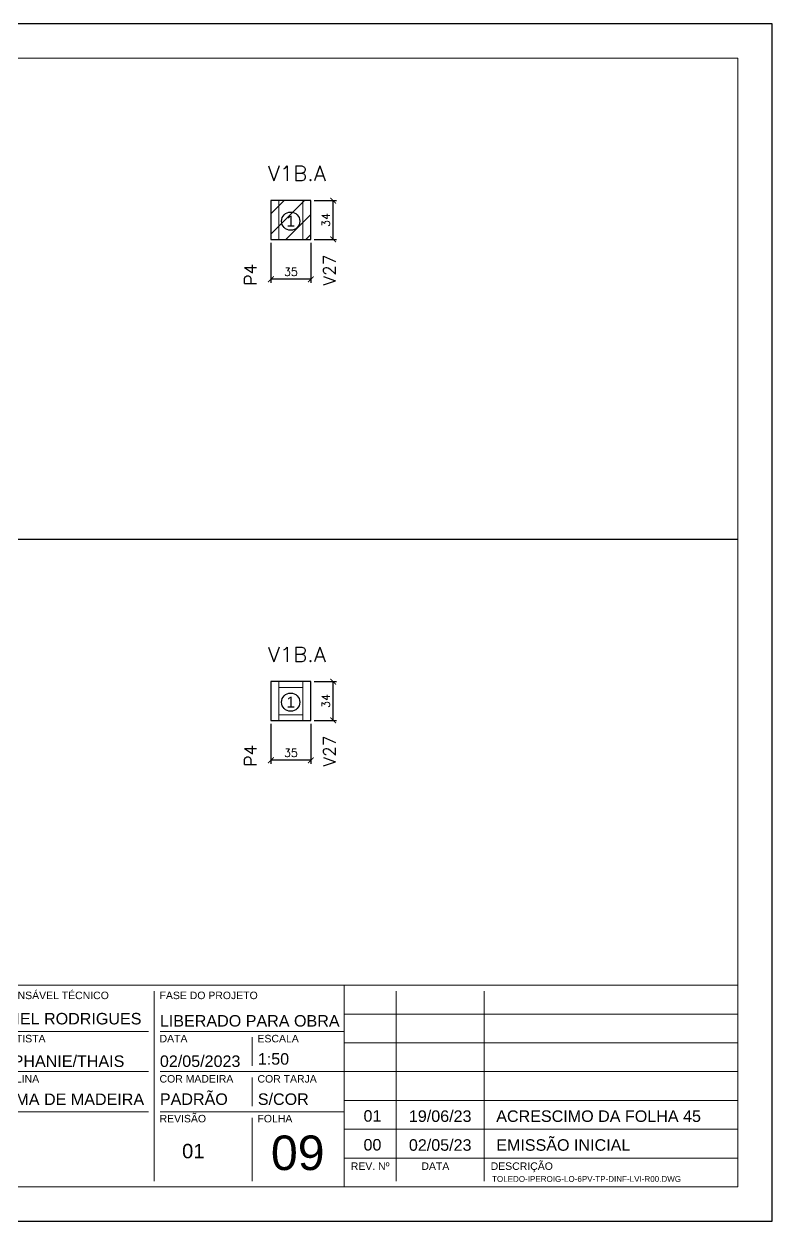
# Model space of a CAD drawing. Extents: x -23436 to 4767, y -4638 to 9755.
# Drawn here: x -18263 to -17606, y 6382 to 7432 of the extents above; entities that cross this region are included whole.
import ezdxf
from ezdxf.enums import TextEntityAlignment as Align

# ---------------------------------------------------------------- set-up
doc = ezdxf.new("R2010")
doc.units = 0
doc.header["$PDMODE"] = 2
doc.header["$PDSIZE"] = 10
doc.layers.get('0').update_dxf_attribs({"lineweight": 13})
doc.layers.get('Defpoints').update_dxf_attribs({"lineweight": 13})
for name, color, linetype in [('Cota', 4, 'Continuous'), ('MB Logo', 255, 'Continuous'), ('Painéis', 200, 'Continuous'), ('Reaproveitamento', 251, 'Continuous'), ('Romaneio', 10, 'Continuous')]:
    doc.layers.add(name, color=color, linetype=linetype)
for name, color, linetype, lineweight in [('FOLHA MB', 7, 'Continuous', 13), ('N° Folha', 5, 'Continuous', 13), ('Sarr 2.2x7', 40, 'Continuous', 9), ('Texto Seção', 7, 'Continuous', 15)]:
    doc.layers.add(name, color=color, linetype=linetype, lineweight=lineweight)
doc.layers.add('Laje_Perimetro', color=7, linetype='Continuous', plot=False)
doc.styles.add('ARIAL', font='arial.ttf', dxfattribs={"oblique": 15, "height": 25})
doc.styles.add('MB_C01', font='arial.ttf', dxfattribs={"height": 1.3})
doc.styles.add('MB_C02', font='arial.ttf', dxfattribs={"height": 2})
doc.styles.add('MB_C03', font='arial.ttf', dxfattribs={"height": 2.5})
doc.styles.add('MB_C04', font='arial.ttf', dxfattribs={"height": 6})
doc.styles.add('MtXpl_Lucida_Sans_Un', font='l_10646.ttf')
doc.styles.add('REGUA-120', font='ROMANS.shx', dxfattribs={"height": 15})
doc.styles.add('ROMANS', font='romans.shx')
doc.dimstyles.new('Cota Paínel', dxfattribs={"dimtxt": 7, "dimasz": 5, "dimexe": 3, "dimexo": 3, "dimgap": 3, "dimtad": 1, "dimdec": 1, "dimzin": 12, "dimdsep": 46, "dimtxsty": 'ROMANS', "dimblk": 'ARCHTICK', "dimcen": 0, "dimclrd": 4, "dimclre": 4, "dimclrt": 1, "dimadec": 1, "dimazin": 3, "dimtfac": 1, "dimtdec": 1, "dimtmove": 0, "dimatfit": 3, "dimldrblk": 'OBLIQUE', "dimfxl": 1, "dimtolj": 1, "dimtzin": 12, "dimarcsym": 0})

# ---------------------------------------------------------------- blocks, each defined once
blk = doc.blocks.new('MB-NOVO')
at = {"layer": 'MB Logo', "linetype": 'Continuous'}
h = blk.add_hatch(color=256, dxfattribs=at)
h.dxf.hatch_style = 1
h.set_gradient(color1=(242, 132, 69), color2=(247, 180, 141), rotation=90, tint=1)
h.paths.add_polyline_path([(-18529.6, 10980.8), (-18475.7, 10980.8, 0.706757), (-18468.7, 11008, 0.681802), (-18476.7, 11034.9), (-18529.4, 11034.9, 0.243712), (-18530.2, 11034.5), (-18551.7, 11003.9), (-18573.3, 11034.5, 0.243712), (-18574.1, 11034.9), (-18586.5, 11034.9), (-18586.5, 10980.8), (-18573.9, 10980.8), (-18573.9, 11012.9), (-18551.7, 10981.5), (-18529.6, 11012.9)])
h.paths.add_polyline_path([(-18516.8, 11014.1), (-18516.8, 11022), (-18477.8, 11022, -0.414214), (-18475.8, 11020), (-18475.8, 11016.1, -0.414214), (-18477.8, 11014.1)], flags=16)
h.paths.add_polyline_path([(-18516.8, 11001.4), (-18476.8, 11001.4, -0.414214), (-18474.8, 10999.4), (-18474.8, 10995.5, -0.414214), (-18476.8, 10993.5), (-18516.8, 10993.5)], flags=16)
at = {"layer": 'MB Logo', "true_color": 0x262626}
h = blk.add_hatch(color=250, dxfattribs=at)
h.dxf.hatch_style = 1
h.paths.add_polyline_path([(-18537.3, 11033.3, 0.60809), (-18538.1, 11034.9), (-18565.3, 11034.9, 0.60809), (-18566.1, 11033.3), (-18552.5, 11014, 0.518202), (-18550.9, 11014)])
h = blk.add_hatch(color=250, dxfattribs=at)
h.dxf.hatch_style = 1
h.paths.add_polyline_path([(-18456.2, 11011.3), (-18456.2, 11024.6), (-18434.2, 11024.6), (-18434.2, 11034.9), (-18476.7, 11034.9, -0.681802), (-18468.7, 11008, -0.706757), (-18475.7, 10980.8), (-18456.2, 10980.8), (-18456.2, 11001.4), (-18437.8, 11001.4), (-18437.8, 11011.3)])
h = blk.add_hatch(color=250, dxfattribs=at)
h.dxf.hatch_style = 1
h.paths.add_polyline_path([(-18435.9, 11007.9, 1), (-18381.9, 11007.9, 1)])
edge = h.paths.add_edge_path(flags=16)
edge.add_ellipse((-18409, 11007.7), major_axis=(0, 16.8), ratio=0.916255, start_angle=0, end_angle=360)
h = blk.add_hatch(color=250, dxfattribs=at)
h.dxf.hatch_style = 1
h.paths.add_polyline_path([(-18357, 11034.9), (-18380.2, 11034.9), (-18380.2, 10980.8), (-18367.6, 10980.8), (-18367.6, 11000.7), (-18363.4, 11000.7, -0.195765), (-18360.9, 10998.9), (-18351.8, 10983.2, 0.261385), (-18347.5, 10980.8), (-18336.4, 10980.8), (-18347.5, 10999, 0.082429), (-18349.6, 11001.5), (-18351.9, 11003.4, 0.81838)])
h.paths.add_polyline_path([(-18360.8, 11009), (-18367.6, 11009), (-18367.6, 11025), (-18360.8, 11025, -0.92578)], flags=16)
h = blk.add_hatch(color=250, dxfattribs=at)
h.dxf.hatch_style = 1
h.paths.add_polyline_path([(-18286.6, 11015.9), (-18286.6, 10980.8), (-18275.8, 10980.8), (-18275.8, 11034.9), (-18286.6, 11034.9, 0.216647), (-18289.4, 11032.4), (-18305.5, 10999.8), (-18321.6, 11032.7, 0.199908), (-18324.3, 11034.9), (-18335.2, 11034.9), (-18335.2, 10980.8), (-18324.3, 10980.8), (-18324.3, 11015.9), (-18310.4, 10989.3, 0.279644), (-18306, 10986.6, 0.340986), (-18300.5, 10989.3)])
h = blk.add_hatch(color=250, dxfattribs=at)
h.dxf.hatch_style = 1
h.paths.add_polyline_path([(-18274.4, 10980.8), (-18265, 10980.8, 0.322517), (-18260.2, 10984.3), (-18257.3, 10993), (-18237.2, 10993), (-18234.3, 10984.3, 0.322517), (-18229.5, 10980.8), (-18220.3, 10980.8), (-18241.2, 11034.9), (-18253.4, 11034.9)])
h.paths.add_polyline_path([(-18254.4, 11001.6), (-18247.3, 11023), (-18240.1, 11001.6)], flags=16)
h = blk.add_hatch(color=250, dxfattribs=at)
h.dxf.hatch_style = 1
h.paths.add_polyline_path([(-18206, 11024, -0.247671), (-18196.9, 11024.3), (-18193.5, 11022.5, 0.40799), (-18188.2, 11024.1), (-18185.4, 11029.1, 0.392837), (-18216.2, 11028.7, 0.467779), (-18213.3, 11006.3, 0.077523), (-18201.2, 11002.1, -0.214206), (-18196.1, 10997.9, -0.284295), (-18198.2, 10991.4, -0.26924), (-18208.8, 10991.6), (-18212.2, 10993.6, 0.407727), (-18219, 10992.1), (-18221.8, 10987.7, 0.296878), (-18193.2, 10983.1, 0.272251), (-18184.9, 10995.3), (-18184.6, 10997.9, 0.348906), (-18193.7, 11011.2), (-18200.4, 11013.5, -0.045018), (-18205.8, 11015.7, -0.618284)])
at = {"layer": 'MB Logo', "linetype": 'Continuous'}
blk.add_line((-18586.5, 10945.9), (-18184.8, 10945.9), dxfattribs=at)
at = {"layer": 'MB Logo', "color": 23, "linetype": 'Continuous', "true_color": 0xf28445}
for points in [[(-18573.3, 11034.5, 0.243712), (-18574.1, 11034.9), (-18586.5, 11034.9), (-18586.5, 10980.8), (-18573.9, 10980.8), (-18573.9, 11012.9), (-18551.7, 10981.5), (-18529.6, 11012.9), (-18529.6, 10980.8), (-18475.7, 10980.8, 0.706757), (-18468.7, 11008, 0.681802), (-18476.7, 11034.9), (-18529.4, 11034.9, 0.243712), (-18530.2, 11034.5), (-18551.7, 11003.9)], [(-18516.8, 11022), (-18477.8, 11022, -0.414214), (-18475.8, 11020), (-18475.8, 11016.1, -0.414214), (-18477.8, 11014.1), (-18516.8, 11014.1)], [(-18516.8, 11001.4), (-18476.8, 11001.4, -0.414214), (-18474.8, 10999.4), (-18474.8, 10995.5, -0.414214), (-18476.8, 10993.5), (-18516.8, 10993.5)]]:
    blk.add_lwpolyline(points, format="xyb", close=True, dxfattribs=at)
at = {"layer": 'MB Logo', "color": 250, "true_color": 0x262626}
for points in [[(-18537.3, 11033.3, 0.60809), (-18538.1, 11034.9), (-18565.3, 11034.9, 0.60809), (-18566.1, 11033.3), (-18552.5, 11014, 0.518202), (-18550.9, 11014)], [(-18437.8, 11011.3), (-18456.2, 11011.3), (-18456.2, 11024.6), (-18434.2, 11024.6), (-18434.2, 11034.9), (-18476.7, 11034.9, -0.681802), (-18468.7, 11008, -0.706757), (-18475.7, 10980.8), (-18456.2, 10980.8), (-18456.2, 11001.4), (-18437.8, 11001.4)], [(-18347.5, 10980.8), (-18336.4, 10980.8), (-18347.5, 10999, 0.082429), (-18349.6, 11001.5), (-18351.9, 11003.4, 0.81838), (-18357, 11034.9), (-18380.2, 11034.9), (-18380.2, 10980.8), (-18367.6, 10980.8), (-18367.6, 11000.7), (-18363.4, 11000.7, -0.209789), (-18360.8, 10998.7), (-18351.8, 10983.2, 0.261385)], [(-18286.6, 11015.9), (-18286.6, 10980.8), (-18275.8, 10980.8), (-18275.8, 11034.9), (-18286.6, 11034.9, 0.216647), (-18289.4, 11032.4), (-18305.5, 10999.8), (-18321.5, 11032.4, 0.216647), (-18324.3, 11034.9), (-18335.2, 11034.9), (-18335.2, 10980.8), (-18324.3, 10980.8), (-18324.3, 11015.9), (-18310.4, 10989.3, 0.279644), (-18306, 10986.6), (-18304.9, 10986.6, 0.279644), (-18300.5, 10989.3)], [(-18265, 10980.8, 0.322517), (-18260.2, 10984.3), (-18257.3, 10993), (-18237.2, 10993), (-18234.3, 10984.3, 0.322517), (-18229.5, 10980.8), (-18220.3, 10980.8), (-18241.2, 11034.9), (-18253.4, 11034.9), (-18274.4, 10980.8)], [(-18206.2, 11015.9, -0.549626), (-18206.4, 11023.8, -0.258723), (-18196.9, 11024.3), (-18193.5, 11022.5, 0.40799), (-18188.2, 11024.1), (-18185.4, 11029.1, 0.392837), (-18216.2, 11028.7, 0.467779), (-18213.3, 11006.3, 0.077523), (-18201.2, 11002.1, -0.203897), (-18196.3, 10998.2), (-18196.1, 10997.8, -0.267611), (-18198, 10991.6), (-18198.5, 10991.3, -0.261145), (-18208.8, 10991.6), (-18212.2, 10993.6, 0.407727), (-18219, 10992.1), (-18221.8, 10987.7, 0.296878), (-18193.2, 10983.1, 0.265963), (-18184.9, 10994.9), (-18184.7, 10997.6, 0.340466), (-18193.1, 11011), (-18200.4, 11013.5, -0.049298)], [(-18367.6, 11009), (-18360.8, 11009, 0.92578), (-18360.8, 11025), (-18367.6, 11025)]]:
    blk.add_lwpolyline(points, format="xyb", close=True, dxfattribs=at)
blk.add_lwpolyline([(-18247.3, 11023), (-18254.4, 11001.6), (-18240.1, 11001.6)], close=True, dxfattribs=at)
at = {"layer": 'MB Logo', "color": 250, "true_color": 0x262626, "style": 'MtXpl_Lucida_Sans_Un'}
for s, height, p in [('F', 8.12, (-18586.8, 10959.8)), ('O', 8.12, (-18567.5, 10959.8)), ('R', 8.12, (-18545.6, 10959.8)), ('M', 8.12, (-18525.4, 10959.8)), ('A', 8.12, (-18502.5, 10959.8)), ('S', 8.12, (-18481.9, 10959.8)), ('P', 8.12, (-18447.3, 10959.8)), ('R', 8.12, (-18427.8, 10959.8)), ('É', 8.12, (-18407.5, 10959.8)), ('-', 8.12, (-18389.6, 10959.8)), ('F', 8.12, (-18371.4, 10959.8)), ('A', 8.12, (-18353.3, 10959.8)), ('B', 8.12, (-18332.1, 10959.8)), ('R', 8.12, (-18312.2, 10959.8)), ('I', 8.12, (-18292.7, 10959.8)), ('C', 8.12, (-18276.6, 10959.8)), ('A', 8.12, (-18256.3, 10959.8)), ('D', 8.12, (-18235.5, 10959.8)), ('A', 8.12, (-18214.6, 10959.8)), ('S', 8.12, (-18193.6, 10959.8)), ('DIREITOS AUTORAIS PROTEGIDOS PELA LEI Nº 9610/98', 8.122, (-18540.4, 10887.8))]:
    blk.add_text(s, height=height, dxfattribs=at).set_placement(p)
at = {"layer": 'MB Logo', "style": 'MtXpl_Lucida_Sans_Un'}
for s, p in [('Rua José Santa Rosa, 1300 - Jd Nova Limeira - Limeira / SP', (-18549.2, 10917.8)), ('(19) 3440-2240 - email:projetos@mbformas.com.br - www.mbformas.com.br', (-18601.5, 10902.8))]:
    blk.add_text(s, height=8.122, dxfattribs=at).set_placement(p)
blk = doc.blocks.new('A$C169d8357')
at = {"layer": 'FOLHA MB', "color": 1}
for p, q in [((1109.8, 356.7), (70, 356.7)), ((445.6, 351.7), (445.6, 185)), ((786.6, 351.7), (786.6, 250.7)), ((943.1, 351.7), (943.1, 185)), ((1109.8, 356.7), (1109.8, 179.9)), ((1455, 356.7), (1109.8, 356.7)), ((1155.3, 185), (1155.3, 351.7)), ((1232.6, 351.7), (1232.6, 185)), ((1455, 331.5), (1109.8, 331.5)), ((938.1, 316.3), (791.6, 316.3)), ((1109.8, 316.3), (948.2, 316.3)), ((1029, 311.3), (1029, 286)), ((1455, 306.2), (1109.8, 306.2)), ((781.5, 301.2), (450.7, 301.2)), ((938.1, 281), (791.6, 281)), ((1109.8, 281), (948.2, 281)), ((1029, 275.9), (1029, 250.7)), ((1455, 281), (1109.8, 281)), ((1455, 255.7), (1109.8, 255.7)), ((938.1, 245.6), (450.7, 245.6)), ((1109.8, 245.6), (948.2, 245.6)), ((1029, 240.6), (1029, 185)), ((1455, 230.4), (1109.8, 230.4)), ((1455, 205.2), (1109.8, 205.2))]:
    blk.add_line(p, q, dxfattribs=at)
for points in [[(0, 1199.9), (0, 149.9), (1485, 149.9), (1485, 1199.9)], [(70, 1169.9), (70, 179.9), (1455, 179.9), (1455, 1169.9)]]:
    blk.add_lwpolyline(points, close=True, dxfattribs=at)
at = {"layer": 'MB Logo', "xscale": 0.8642040370897565, "yscale": 0.8642040370897565, "zscale": 0.8642040370897565}
blk.add_blockref('MB-NOVO', (16148.7, -9204.8), dxfattribs=at)
at = {"layer": 'FOLHA MB', "color": 6}
for s, height, style, p in [('CLIENTE', 6.57, 'MB_C01', (454.3, 346.1)), ('RESPONSÁVEL TÉCNICO', 6.566, 'MB_C01', (791.2, 344.6)), ('FASE DO PROJETO', 6.566, 'MB_C01', (947.8, 344.6)), ('R. HUNGRIA,620-10ºANDAR-SÃO PAULO-SP', 10.102, 'MB_C02', (459.7, 307.8)), ('PROJETISTA', 6.57, 'MB_C01', (791.2, 306.7)), ('DATA', 6.57, 'MB_C01', (947.8, 306.7)), ('ESCALA', 6.57, 'MB_C01', (1033.7, 306.7)), ('EMPREENDIMENTO E LOCAL', 6.566, 'MB_C01', (454.3, 290.6)), ('DISCIPLINA', 6.57, 'MB_C01', (791.2, 271.4)), ('COR MADEIRA', 6.566, 'MB_C01', (947.8, 271.4)), ('COR TARJA', 6.57, 'MB_C01', (1033.7, 271.4)), ('RUA IPEROIG,180-PERDIZES-SÃO PAULO-SP', 10.102, 'MB_C02', (459.7, 252.7)), ('TÍTULO', 6.57, 'MB_C01', (454.3, 235)), ('REVISÃO', 6.57, 'MB_C01', (947.8, 236.5)), ('FOLHA', 6.57, 'MB_C01', (1033.7, 236.5)), ('PROJETO EXECUTIVO DE LATERAIS DE VIGAS', 10.102, 'MB_C02', (459.7, 192.3))]:
    blk.add_text(s, height=height, dxfattribs=dict(at, style=style)).set_placement(p)
at = {"layer": 'FOLHA MB', "color": 5}
for s, height, style, p in [('TOLEDO', 12.63, 'MB_C03', (459.7, 328.8)), ('DANIEL RODRIGUES', 10.102, 'MB_C02', (791.6, 322.4)), ('LIBERADO PARA OBRA', 10.102, 'MB_C02', (948.1, 320.5)), ('STEPHANIE/THAIS', 10.102, 'MB_C02', (791.5, 285.1)), ('02/05/2023', 10.1, 'MB_C02', (948.1, 285.1)), ('1:50', 10.1, 'MB_C02', (1034, 287.1)), ('IPEROIG', 12.63, 'MB_C03', (459.7, 273.3)), ('PADRÃO', 10.1, 'MB_C02', (948.1, 251.8)), ('FORMA DE MADEIRA', 10.102, 'MB_C02', (791.6, 251.7)), ('S/COR', 10.1, 'MB_C02', (1034, 251.8)), ('01', 10.1, 'MB_C02', (1126.7, 237.1)), ('19/06/23', 10.1, 'MB_C02', (1166.5, 236.9)), ('ACRESCIMO DA FOLHA 45', 10.102, 'MB_C02', (1243.1, 236.9)), ('6º PAVIMENTO / TIPO / DUPLEX INFERIOR', 12.628, 'MB_C03', (459.7, 215.3)), ('00', 10.1, 'MB_C02', (1126.7, 211.8)), ('02/05/23', 10.1, 'MB_C02', (1166.5, 211.6)), ('EMISSÃO INICIAL', 10.102, 'MB_C02', (1243.1, 211.6)), ('01', 12.63, 'MB_C03', (967.6, 205))]:
    blk.add_text(s, height=height, dxfattribs=dict(at, style=style)).set_placement(p)
at = {"layer": 'FOLHA MB', "color": 6, "style": 'MB_C01'}
for s, p in [('REV. Nº', (1132.5, 198.1)), ('DATA', (1189.7, 198.1)), ('DESCRIÇÃO', (1265.5, 198.1))]:
    blk.add_text(s, height=6.57, dxfattribs=at).set_placement(p, align=Align.MIDDLE_CENTER)
at = {"layer": 'FOLHA MB', "insert": (1239.4, 189.4), "char_height": 5.051, "width": 210.818, "attachment_point": 1, "style": 'MB_C04'}
blk.add_mtext('TOLEDO-IPEROIG-LO-6PV-TP-DINF-LVI-R00.DWG', dxfattribs=at)
blk = doc.blocks.new('_ArchTick')
at = {"color": 0, "linetype": 'ByBlock', "const_width": 0.15}
blk.add_lwpolyline([(-0.5, -0.5), (0.5, 0.5)], dxfattribs=at)
blk = doc.blocks.new('*D116')
at = {"layer": 'Cota', "color": 4, "lineweight": -2, "transparency": 16777216}
for p, q in [((-18045.9, 7240.3), (-18045.9, 7205.3)), ((-18010.9, 7240.3), (-18010.9, 7205.3)), ((-18010.9, 7208.3), (-18045.9, 7208.3))]:
    blk.add_line(p, q, dxfattribs=at)
at = {"layer": 'Defpoints', "color": 0, "transparency": 16777216}
for p in [(-18045.9, 7243.3), (-18010.9, 7243.3), (-18045.9, 7208.3)]:
    blk.add_point(p, dxfattribs=at)
at = {"layer": 'Cota', "color": 4, "lineweight": -2, "transparency": 16777216, "xscale": 5, "yscale": 5, "zscale": 5, "rotation": 180}
blk.add_blockref('_ArchTick', (-18045.9, 7208.3), dxfattribs=at)
at = {"layer": 'Cota', "color": 4, "lineweight": -2, "transparency": 16777216, "xscale": 5, "yscale": 5, "zscale": 5}
blk.add_blockref('_ArchTick', (-18010.9, 7208.3), dxfattribs=at)
at = {"layer": 'Cota', "color": 1, "transparency": 16777216, "insert": (-18028.4, 7214.8), "char_height": 7, "attachment_point": 5, "style": 'ROMANS'}
blk.add_mtext('\\A1;35', dxfattribs=at)
blk = doc.blocks.new('_OBLIQUE')
at = {"color": 0, "linetype": 'ByBlock', "lineweight": -2}
for p, q in [((0, 0), (-1, 0)), ((-0.5, -0.5), (0.5, 0.5))]:
    blk.add_line(p, q, dxfattribs=at)
blk = doc.blocks.new('*D117')
at = {"layer": 'Cota', "color": 4, "lineweight": -2, "transparency": 16777216}
for p, q in [((-18007.9, 7277.3), (-17988.3, 7277.3)), ((-17991.3, 7243.3), (-17991.3, 7277.3)), ((-18007.9, 7243.3), (-17988.3, 7243.3))]:
    blk.add_line(p, q, dxfattribs=at)
at = {"layer": 'Defpoints', "color": 0, "transparency": 16777216}
for p in [(-18010.9, 7277.3), (-17991.3, 7277.3), (-18010.9, 7243.3)]:
    blk.add_point(p, dxfattribs=at)
at = {"layer": 'Cota', "color": 4, "lineweight": -2, "transparency": 16777216, "xscale": 5, "yscale": 5, "zscale": 5}
for p, rotation in [((-17991.3, 7277.3), 90), ((-17991.3, 7243.3), 270)]:
    blk.add_blockref('_ArchTick', p, dxfattribs=dict(at, rotation=rotation))
at = {"layer": 'Cota', "color": 1, "transparency": 16777216, "insert": (-17997.8, 7260.3), "char_height": 7, "attachment_point": 5, "rotation": 90, "style": 'ROMANS'}
blk.add_mtext('\\A1;34', dxfattribs=at)
blk = doc.blocks.new('*D138')
at = {"layer": 'Cota', "color": 4, "lineweight": -2, "transparency": 16777216}
for p, q in [((-18045.9, 6818.4), (-18045.9, 6783.4)), ((-18010.9, 6818.4), (-18010.9, 6783.4)), ((-18010.9, 6786.4), (-18045.9, 6786.4))]:
    blk.add_line(p, q, dxfattribs=at)
at = {"layer": 'Defpoints', "color": 0, "transparency": 16777216}
for p in [(-18045.9, 6821.4), (-18010.9, 6821.4), (-18045.9, 6786.4)]:
    blk.add_point(p, dxfattribs=at)
at = {"layer": 'Cota', "color": 4, "lineweight": -2, "transparency": 16777216, "xscale": 5, "yscale": 5, "zscale": 5, "rotation": 180}
blk.add_blockref('_ArchTick', (-18045.9, 6786.4), dxfattribs=at)
at = {"layer": 'Cota', "color": 4, "lineweight": -2, "transparency": 16777216, "xscale": 5, "yscale": 5, "zscale": 5}
blk.add_blockref('_ArchTick', (-18010.9, 6786.4), dxfattribs=at)
at = {"layer": 'Cota', "color": 1, "transparency": 16777216, "insert": (-18028.4, 6792.9), "char_height": 7, "attachment_point": 5, "style": 'ROMANS'}
blk.add_mtext('\\A1;35', dxfattribs=at)
blk = doc.blocks.new('*D139')
at = {"layer": 'Cota', "color": 4, "lineweight": -2, "transparency": 16777216}
for p, q in [((-18007.9, 6855.4), (-17988.3, 6855.4)), ((-17991.3, 6821.4), (-17991.3, 6855.4)), ((-18007.9, 6821.4), (-17988.3, 6821.4))]:
    blk.add_line(p, q, dxfattribs=at)
at = {"layer": 'Defpoints', "color": 0, "transparency": 16777216}
for p in [(-18010.9, 6855.4), (-17991.3, 6855.4), (-18010.9, 6821.4)]:
    blk.add_point(p, dxfattribs=at)
at = {"layer": 'Cota', "color": 4, "lineweight": -2, "transparency": 16777216, "xscale": 5, "yscale": 5, "zscale": 5}
for p, rotation in [((-17991.3, 6855.4), 90), ((-17991.3, 6821.4), 270)]:
    blk.add_blockref('_ArchTick', p, dxfattribs=dict(at, rotation=rotation))
at = {"layer": 'Cota', "color": 1, "transparency": 16777216, "insert": (-17997.8, 6838.4), "char_height": 7, "attachment_point": 5, "rotation": 90, "style": 'ROMANS'}
blk.add_mtext('\\A1;34', dxfattribs=at)

msp = doc.modelspace()

# ---------------------------------------------------------------- hatches: boundary and pattern name
at = {"layer": 'Reaproveitamento'}
h = msp.add_hatch(dxfattribs=at)
h.set_pattern_fill('ANSI31', color=256, scale=100)
h.set_pattern_definition([(45, (110.913, 2300), (-8.838835, 8.838835), [])])
h.paths.add_polyline_path([(-18045.91, 7243.26), (-18010.91, 7243.26), (-18010.91, 7277.26), (-18045.91, 7277.26)])

# ---------------------------------------------------------------- linework, layer by layer
at = {"layer": 'Laje_Perimetro'}
msp.add_lwpolyline([(-17606.38, 7432.26), (-19091.4, 7432.26), (-19091.4, 6382.26), (-17606.38, 6382.26)], close=True, dxfattribs=at)
at = {"layer": 'MB Logo'}
msp.add_line((-19021.4, 6980.37), (-17636.38, 6980.37), dxfattribs=at)
at = {"layer": 'Painéis'}
for points in [[(-18045.91, 7243.26), (-18010.91, 7243.26), (-18010.91, 7277.26), (-18045.91, 7277.26)], [(-18045.91, 6821.37), (-18010.91, 6821.37), (-18010.91, 6855.37), (-18045.91, 6855.37)]]:
    msp.add_lwpolyline(points, close=True, dxfattribs=at)
at = {"layer": 'Romaneio'}
for centre in [(-18028.6, 7259.26), (-18028.6, 6837.37)]:
    msp.add_circle(centre, 8, dxfattribs=at)
at = {"layer": 'Sarr 2.2x7', "color": 50}
for p, q in [((-18045.91, 7243.26), (-18045.91, 7277.26)), ((-18045.91, 7277.26), (-18042.41, 7277.26)), ((-18038.91, 7277.26), (-18042.41, 7277.26)), ((-18038.91, 7243.26), (-18038.91, 7277.26)), ((-18017.91, 7243.26), (-18017.91, 7277.26)), ((-18017.91, 7277.26), (-18014.41, 7277.26)), ((-18010.91, 7277.26), (-18014.41, 7277.26)), ((-18010.91, 7243.26), (-18010.91, 7277.26)), ((-18045.91, 7243.26), (-18042.41, 7243.26)), ((-18038.91, 7243.26), (-18042.41, 7243.26)), ((-18017.91, 7243.26), (-18014.41, 7243.26)), ((-18010.91, 7243.26), (-18014.41, 7243.26)), ((-18045.91, 6821.37), (-18045.91, 6855.37)), ((-18045.91, 6855.37), (-18042.41, 6855.37)), ((-18038.91, 6855.37), (-18042.41, 6855.37)), ((-18038.91, 6821.37), (-18038.91, 6855.37)), ((-18038.91, 6855.37), (-18038.91, 6852.87)), ((-18038.91, 6855.37), (-18017.91, 6855.37)), ((-18038.91, 6850.37), (-18038.91, 6852.87)), ((-18038.91, 6850.37), (-18017.91, 6850.37)), ((-18017.91, 6821.37), (-18017.91, 6855.37)), ((-18017.91, 6855.37), (-18014.41, 6855.37)), ((-18017.91, 6855.37), (-18017.91, 6852.87)), ((-18017.91, 6850.37), (-18017.91, 6852.87)), ((-18010.91, 6855.37), (-18014.41, 6855.37)), ((-18010.91, 6821.37), (-18010.91, 6855.37)), ((-18017.91, 6826.37), (-18038.91, 6826.37)), ((-18038.91, 6826.37), (-18038.91, 6823.87)), ((-18017.91, 6826.37), (-18017.91, 6823.87)), ((-18045.91, 6821.37), (-18042.41, 6821.37)), ((-18038.91, 6821.37), (-18042.41, 6821.37)), ((-18038.91, 6821.37), (-18038.91, 6823.87)), ((-18017.91, 6821.37), (-18038.91, 6821.37)), ((-18017.91, 6821.37), (-18017.91, 6823.87)), ((-18017.91, 6821.37), (-18014.41, 6821.37)), ((-18010.91, 6821.37), (-18014.41, 6821.37))]:
    msp.add_line(p, q, dxfattribs=at)

# ---------------------------------------------------------------- block references
at = {"layer": 'MB Logo'}
msp.add_blockref('A$C169d8357', (-19091.4, 6232.32), dxfattribs=at)

# ---------------------------------------------------------------- texts
at = {"layer": 'N° Folha', "color": 5, "style": 'MB_C04'}
msp.add_text('09', height=30.306, dxfattribs=at).set_placement((-18045.93, 6427))
at = {"layer": 'Romaneio', "color": 0, "style": 'ARIAL'}
for p in [(-18028.6, 7259.26), (-18028.6, 6837.37)]:
    msp.add_text('1', height=9.6, dxfattribs=at).set_placement(p, align=Align.MIDDLE_CENTER)
at = {"layer": 'Texto Seção', "style": 'REGUA-120', "width": 1.05}
for p in [(-18048.68, 7294.66), (-18048.68, 6872.77)]:
    msp.add_text('V1B.A', height=13, dxfattribs=at).set_placement(p)
for s, p in [('V27', (-17989.41, 7202.84)), ('P4', (-18058.58, 7202.84)), ('V27', (-17989.41, 6780.95)), ('P4', (-18058.58, 6780.95))]:
    msp.add_text(s, height=10.4, rotation=90, dxfattribs=at).set_placement(p)

# ---------------------------------------------------------------- dimensions: what is measured, and where the dimension line sits
at = {"layer": 'Cota'}
for base, p1, p2, picture, middle in [((-17991.27, 7277.26), (-18010.91, 7243.26), (-18010.91, 7277.26), '*D117', (-17997.77, 7260.26)), ((-17991.27, 6855.37), (-18010.91, 6821.37), (-18010.91, 6855.37), '*D139', (-17997.77, 6838.37))]:
    dim = msp.add_linear_dim(base=base, p1=p1, p2=p2, angle=90, dimstyle='Cota Paínel', override={"dimzin": 8, "dimtzin": 0, "dimarcsym": 2}, dxfattribs=at)
    dim.commit()
    dim.dimension.update_dxf_attribs({"geometry": picture, "text_midpoint": middle})
for base, p1, p2, picture, middle in [((-18045.91, 7208.32), (-18010.91, 7243.26), (-18045.91, 7243.26), '*D116', (-18028.41, 7214.82)), ((-18045.91, 6786.43), (-18010.91, 6821.37), (-18045.91, 6821.37), '*D138', (-18028.41, 6792.93))]:
    dim = msp.add_linear_dim(base=base, p1=p1, p2=p2, dimstyle='Cota Paínel', override={"dimzin": 8, "dimtzin": 0, "dimarcsym": 2}, dxfattribs=at)
    dim.commit()
    dim.dimension.update_dxf_attribs({"geometry": picture, "text_midpoint": middle})

doc.saveas('drawing.dxf')
